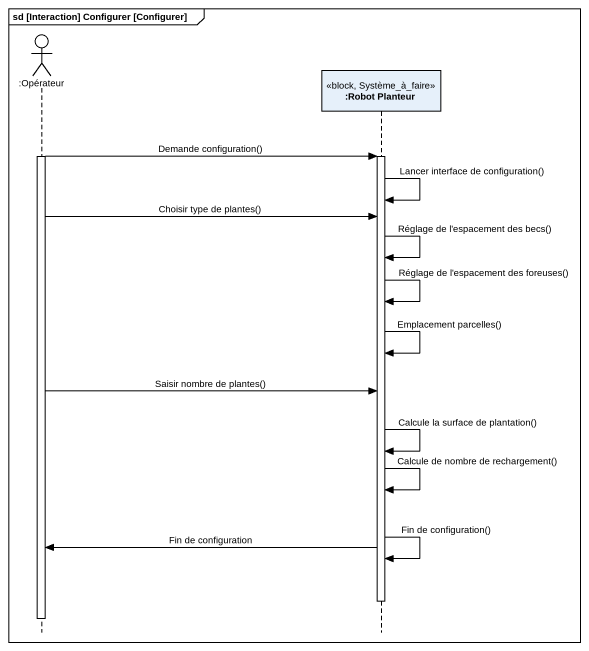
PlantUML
@startuml
mainframe sd [Interaction] Configurer [Configurer]
hide footbox
actor ":Opérateur" as Opérateur
participant ":Robot Planteur" as Robot_Planteur <<block, Système_à_faire>>

activate Opérateur
Opérateur -> Robot_Planteur : Demande configuration()
activate Robot_Planteur
Robot_Planteur -> Robot_Planteur : Lancer interface de configuration()
Opérateur -> Robot_Planteur : Choisir type de plantes()
Robot_Planteur -> Robot_Planteur : Réglage de l'espacement des becs()
Robot_Planteur -> Robot_Planteur : Réglage de l'espacement des foreuses()
Robot_Planteur -> Robot_Planteur : Emplacement parcelles()
Opérateur -> Robot_Planteur : Saisir nombre de plantes()
Robot_Planteur -> Robot_Planteur : Calcule la surface de plantation()
Robot_Planteur -> Robot_Planteur : Calcule de nombre de rechargement()
Robot_Planteur -> Opérateur : Fin de configuration
Robot_Planteur -> Robot_Planteur : Fin de configuration()
deactivate Robot_Planteur
deactivate Opérateur
@enduml
